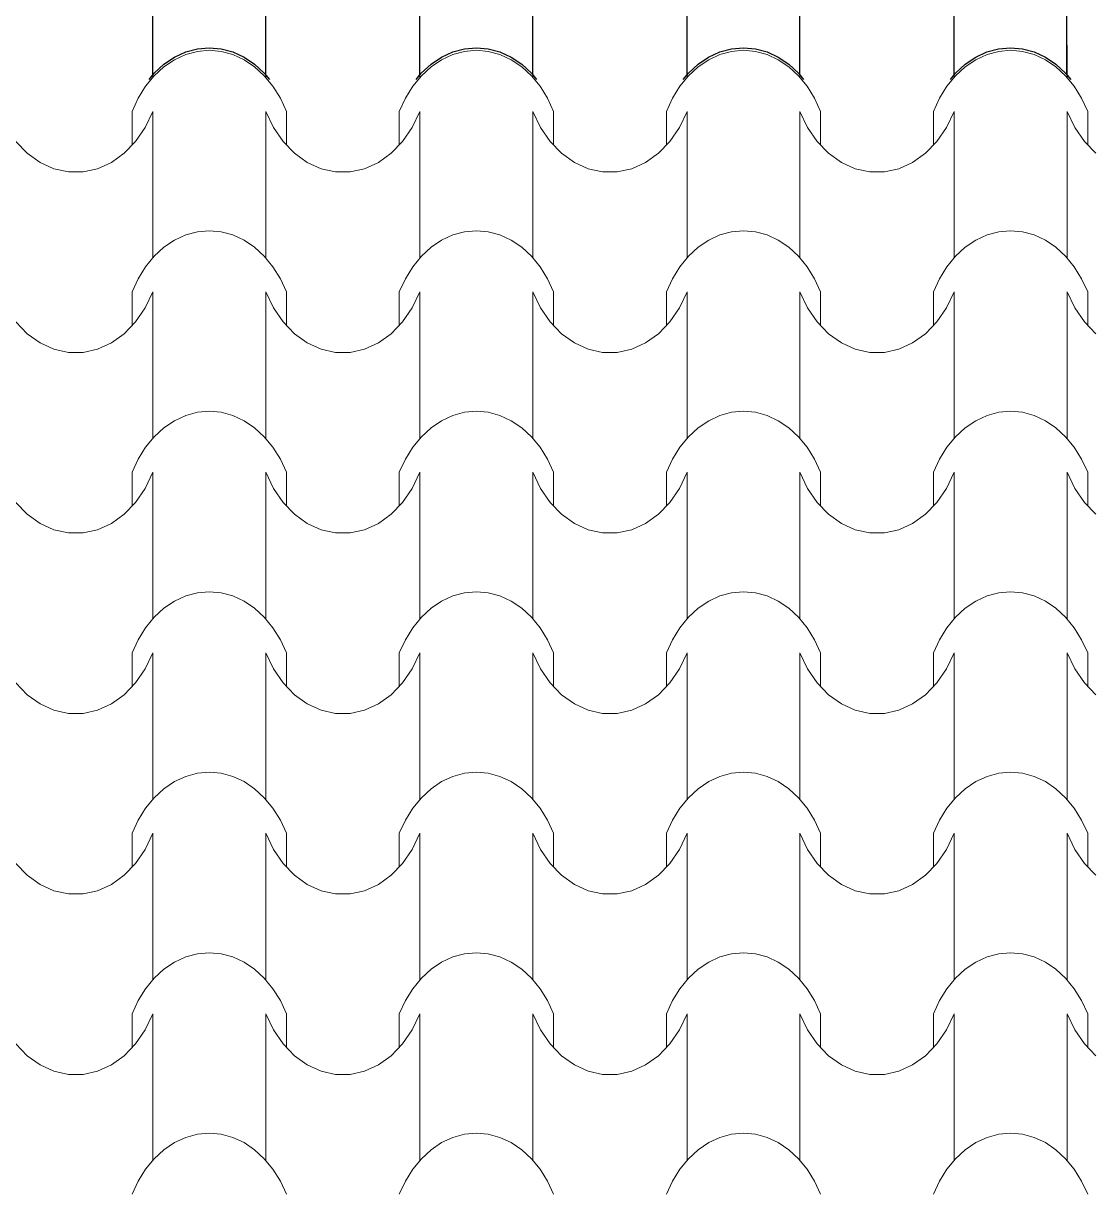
# Model space of a CAD drawing. Header units: millimetres. Extents: x 42452 to 2852333, y -419346 to 834876.
# Drawn here: x 2629564 to 2632267, y 663514 to 666458 of the extents above; entities that cross this region are included whole.
import ezdxf

# ---------------------------------------------------------------- set-up
doc = ezdxf.new("R2010")
doc.units = ezdxf.units.MM
doc.layers.add('M-2 keramitin shtrixi_Ном._пера__21_Pen_No__1', color=7, linetype='Continuous', lineweight=15)
doc.layers.add('memar', color=7, linetype='Continuous', lineweight=25)

# ---------------------------------------------------------------- blocks, each defined once
blk = doc.blocks.new('*X17')
at = {"layer": 'M-2 keramitin shtrixi_Ном._пера__21_Pen_No__1', "color": 7, "linetype": 'Continuous', "lineweight": 15}
for p, q in [((-256447.3, -1353510.1), (-256447.3, -1353428.7)), ((-256161.8, -1353510.1), (-256161.8, -1353428.7)), ((-255771.8, -1353510.1), (-255771.8, -1353428.7)), ((-255486.3, -1353510.1), (-255486.3, -1353428.7)), ((-255096.2, -1353510.1), (-255096.2, -1353428.7)), ((-254810.7, -1353510.1), (-254810.7, -1353428.7)), ((-254420.7, -1353510.1), (-254420.7, -1353428.7)), ((-254135.1, -1353510.1), (-254135.1, -1353428.7)), ((-256419.3, -1353483.6), (-256392.6, -1353465.7)), ((-256392.6, -1353465.7), (-256364.2, -1353452.6)), ((-256364.2, -1353452.6), (-256334.7, -1353444.6)), ((-256334.7, -1353444.6), (-256304.6, -1353441.9)), ((-256304.6, -1353441.9), (-256274.5, -1353444.6)), ((-256274.5, -1353444.6), (-256245, -1353452.6)), ((-256245, -1353452.6), (-256216.6, -1353465.7)), ((-256216.6, -1353465.7), (-256189.9, -1353483.6)), ((-255743.7, -1353483.6), (-255717, -1353465.7)), ((-255717, -1353465.7), (-255688.6, -1353452.6)), ((-255688.6, -1353452.6), (-255659.1, -1353444.6)), ((-255659.1, -1353444.6), (-255629, -1353441.9)), ((-255629, -1353441.9), (-255598.9, -1353444.6)), ((-255598.9, -1353444.6), (-255569.4, -1353452.6)), ((-255569.4, -1353452.6), (-255541, -1353465.7)), ((-255541, -1353465.7), (-255514.3, -1353483.6)), ((-255068.1, -1353483.6), (-255041.4, -1353465.7)), ((-255041.4, -1353465.7), (-255013.1, -1353452.6)), ((-255013.1, -1353452.6), (-254983.6, -1353444.6)), ((-254983.6, -1353444.6), (-254953.5, -1353441.9)), ((-254953.5, -1353441.9), (-254923.4, -1353444.6)), ((-254923.4, -1353444.6), (-254893.8, -1353452.6)), ((-254893.8, -1353452.6), (-254865.5, -1353465.7)), ((-254865.5, -1353465.7), (-254838.8, -1353483.6)), ((-254392.6, -1353483.6), (-254365.9, -1353465.7)), ((-254365.9, -1353465.7), (-254337.5, -1353452.6)), ((-254337.5, -1353452.6), (-254308, -1353444.6)), ((-254308, -1353444.6), (-254277.9, -1353441.9)), ((-254277.9, -1353441.9), (-254247.8, -1353444.6)), ((-254247.8, -1353444.6), (-254218.3, -1353452.6)), ((-254218.3, -1353452.6), (-254189.9, -1353465.7)), ((-254189.9, -1353465.7), (-254163.2, -1353483.6)), ((-256443.7, -1353506.2), (-256419.3, -1353483.6)), ((-256189.9, -1353483.6), (-256165.4, -1353506.2)), ((-255768.2, -1353506.2), (-255743.7, -1353483.6)), ((-255514.3, -1353483.6), (-255489.8, -1353506.2)), ((-255092.6, -1353506.2), (-255068.1, -1353483.6)), ((-254838.8, -1353483.6), (-254814.3, -1353506.2)), ((-254417.1, -1353506.2), (-254392.6, -1353483.6)), ((-254163.2, -1353483.6), (-254138.7, -1353506.2)), ((-256465.6, -1353532.8), (-256443.7, -1353506.2)), ((-256165.4, -1353506.2), (-256143.6, -1353532.8)), ((-255790, -1353532.8), (-255768.2, -1353506.2)), ((-255489.8, -1353506.2), (-255468, -1353532.8)), ((-255114.5, -1353532.8), (-255092.6, -1353506.2)), ((-254814.3, -1353506.2), (-254792.5, -1353532.8)), ((-254438.9, -1353532.8), (-254417.1, -1353506.2)), ((-254138.7, -1353506.2), (-254116.9, -1353532.8)), ((-256484.3, -1353563), (-256465.6, -1353532.8)), ((-256143.6, -1353532.8), (-256124.8, -1353563)), ((-255808.7, -1353563), (-255790, -1353532.8)), ((-255468, -1353532.8), (-255449.3, -1353563)), ((-255133.2, -1353563), (-255114.5, -1353532.8)), ((-254792.5, -1353532.8), (-254773.7, -1353563)), ((-254457.6, -1353563), (-254438.9, -1353532.8)), ((-254116.9, -1353532.8), (-254098.2, -1353563)), ((-256499.6, -1353596.3), (-256484.3, -1353563)), ((-256124.8, -1353563), (-256109.6, -1353596.3)), ((-255824, -1353596.3), (-255808.7, -1353563)), ((-255449.3, -1353563), (-255434, -1353596.3)), ((-255148.5, -1353596.3), (-255133.2, -1353563)), ((-254773.7, -1353563), (-254758.4, -1353596.3)), ((-254472.9, -1353596.3), (-254457.6, -1353563)), ((-254098.2, -1353563), (-254082.9, -1353596.3)), ((-256499.6, -1353681.3), (-256499.6, -1353596.3)), ((-256447.3, -1353596.3), (-256466.7, -1353636.8)), ((-256447.3, -1353781.3), (-256447.3, -1353596.3)), ((-256161.8, -1353781.3), (-256161.8, -1353596.3)), ((-256142.5, -1353636.8), (-256161.8, -1353596.3)), ((-256109.6, -1353681.3), (-256109.6, -1353596.3)), ((-255824, -1353681.3), (-255824, -1353596.3)), ((-255771.8, -1353596.3), (-255791.1, -1353636.8)), ((-255771.8, -1353781.3), (-255771.8, -1353596.3)), ((-255486.3, -1353781.3), (-255486.3, -1353596.3)), ((-255466.9, -1353636.8), (-255486.3, -1353596.3)), ((-255434, -1353681.3), (-255434, -1353596.3)), ((-255148.5, -1353681.3), (-255148.5, -1353596.3)), ((-255096.2, -1353596.3), (-255115.5, -1353636.8)), ((-255096.2, -1353781.3), (-255096.2, -1353596.3)), ((-254810.7, -1353781.3), (-254810.7, -1353596.3)), ((-254791.4, -1353636.8), (-254810.7, -1353596.3)), ((-254758.4, -1353681.3), (-254758.4, -1353596.3)), ((-254472.9, -1353681.3), (-254472.9, -1353596.3)), ((-254420.7, -1353596.3), (-254440, -1353636.8)), ((-254420.7, -1353781.3), (-254420.7, -1353596.3)), ((-254135.1, -1353781.3), (-254135.1, -1353596.3)), ((-254115.8, -1353636.8), (-254135.1, -1353596.3)), ((-254082.9, -1353681.3), (-254082.9, -1353596.3)), ((-256466.7, -1353636.8), (-256491.1, -1353672.5)), ((-256118.1, -1353672.5), (-256142.5, -1353636.8)), ((-255791.1, -1353636.8), (-255815.5, -1353672.5)), ((-255442.5, -1353672.5), (-255466.9, -1353636.8)), ((-255115.5, -1353636.8), (-255140, -1353672.5)), ((-254767, -1353672.5), (-254791.4, -1353636.8)), ((-254440, -1353636.8), (-254464.4, -1353672.5)), ((-254091.4, -1353672.5), (-254115.8, -1353636.8)), ((-256764.8, -1353702.4), (-256793.6, -1353672.5)), ((-256491.1, -1353672.5), (-256519.9, -1353702.4)), ((-256089.3, -1353702.4), (-256118.1, -1353672.5)), ((-255815.5, -1353672.5), (-255844.3, -1353702.4)), ((-255413.7, -1353702.4), (-255442.5, -1353672.5)), ((-255140, -1353672.5), (-255168.8, -1353702.4)), ((-254738.2, -1353702.4), (-254767, -1353672.5)), ((-254464.4, -1353672.5), (-254493.2, -1353702.4)), ((-254062.6, -1353702.4), (-254091.4, -1353672.5)), ((-256732.5, -1353725.6), (-256764.8, -1353702.4)), ((-256519.9, -1353702.4), (-256552.2, -1353725.6)), ((-256056.9, -1353725.6), (-256089.3, -1353702.4)), ((-255844.3, -1353702.4), (-255876.7, -1353725.6)), ((-255381.3, -1353725.6), (-255413.7, -1353702.4)), ((-255168.8, -1353702.4), (-255201.1, -1353725.6)), ((-254705.8, -1353725.6), (-254738.2, -1353702.4)), ((-254493.2, -1353702.4), (-254525.6, -1353725.6)), ((-256697.5, -1353741.5), (-256732.5, -1353725.6)), ((-256552.2, -1353725.6), (-256587.2, -1353741.5)), ((-256021.9, -1353741.5), (-256056.9, -1353725.6)), ((-255876.7, -1353725.6), (-255911.7, -1353741.5)), ((-255346.4, -1353741.5), (-255381.3, -1353725.6)), ((-255201.1, -1353725.6), (-255236.1, -1353741.5)), ((-254670.8, -1353741.5), (-254705.8, -1353725.6)), ((-254525.6, -1353725.6), (-254560.5, -1353741.5)), ((-256660.9, -1353749.6), (-256697.5, -1353741.5)), ((-256642.4, -1353749.6), (-256660.9, -1353749.6)), ((-256623.8, -1353749.6), (-256642.4, -1353749.6)), ((-256587.2, -1353741.5), (-256623.8, -1353749.6)), ((-255985.4, -1353749.6), (-256021.9, -1353741.5)), ((-255966.8, -1353749.6), (-255985.4, -1353749.6)), ((-255948.2, -1353749.6), (-255966.8, -1353749.6)), ((-255911.7, -1353741.5), (-255948.2, -1353749.6)), ((-255309.8, -1353749.6), (-255346.4, -1353741.5)), ((-255291.2, -1353749.6), (-255309.8, -1353749.6)), ((-255272.7, -1353749.6), (-255291.2, -1353749.6)), ((-255236.1, -1353741.5), (-255272.7, -1353749.6)), ((-254634.2, -1353749.6), (-254670.8, -1353741.5)), ((-254615.7, -1353749.6), (-254634.2, -1353749.6)), ((-254597.1, -1353749.6), (-254615.7, -1353749.6)), ((-254560.5, -1353741.5), (-254597.1, -1353749.6)), ((-256447.3, -1353966.4), (-256447.3, -1353781.3)), ((-256161.8, -1353966.4), (-256161.8, -1353781.3)), ((-255771.8, -1353966.4), (-255771.8, -1353781.3)), ((-255486.3, -1353966.4), (-255486.3, -1353781.3)), ((-255096.2, -1353966.4), (-255096.2, -1353781.3)), ((-254810.7, -1353966.4), (-254810.7, -1353781.3)), ((-254420.7, -1353966.4), (-254420.7, -1353781.3)), ((-254135.1, -1353966.4), (-254135.1, -1353781.3)), ((-256392.6, -1353922), (-256364.2, -1353908.9)), ((-256364.2, -1353908.9), (-256334.7, -1353901)), ((-256334.7, -1353901), (-256304.6, -1353898.3)), ((-256304.6, -1353898.3), (-256274.5, -1353901)), ((-256274.5, -1353901), (-256245, -1353908.9)), ((-256245, -1353908.9), (-256216.6, -1353922)), ((-255717, -1353922), (-255688.6, -1353908.9)), ((-255688.6, -1353908.9), (-255659.1, -1353901)), ((-255659.1, -1353901), (-255629, -1353898.3)), ((-255629, -1353898.3), (-255598.9, -1353901)), ((-255598.9, -1353901), (-255569.4, -1353908.9)), ((-255569.4, -1353908.9), (-255541, -1353922)), ((-255041.4, -1353922), (-255013.1, -1353908.9)), ((-255013.1, -1353908.9), (-254983.6, -1353901)), ((-254983.6, -1353901), (-254953.5, -1353898.3)), ((-254953.5, -1353898.3), (-254923.4, -1353901)), ((-254923.4, -1353901), (-254893.8, -1353908.9)), ((-254893.8, -1353908.9), (-254865.5, -1353922)), ((-254365.9, -1353922), (-254337.5, -1353908.9)), ((-254337.5, -1353908.9), (-254308, -1353901)), ((-254308, -1353901), (-254277.9, -1353898.3)), ((-254277.9, -1353898.3), (-254247.8, -1353901)), ((-254247.8, -1353901), (-254218.3, -1353908.9)), ((-254218.3, -1353908.9), (-254189.9, -1353922)), ((-256419.3, -1353940), (-256392.6, -1353922)), ((-256216.6, -1353922), (-256189.9, -1353940)), ((-255743.7, -1353940), (-255717, -1353922)), ((-255541, -1353922), (-255514.3, -1353940)), ((-255068.1, -1353940), (-255041.4, -1353922)), ((-254865.5, -1353922), (-254838.8, -1353940)), ((-254392.6, -1353940), (-254365.9, -1353922)), ((-254189.9, -1353922), (-254163.2, -1353940)), ((-256465.6, -1353989.1), (-256443.7, -1353962.5)), ((-256443.7, -1353962.5), (-256419.3, -1353940)), ((-256189.9, -1353940), (-256165.4, -1353962.5)), ((-256165.4, -1353962.5), (-256143.6, -1353989.1)), ((-255790, -1353989.1), (-255768.2, -1353962.5)), ((-255768.2, -1353962.5), (-255743.7, -1353940)), ((-255514.3, -1353940), (-255489.8, -1353962.5)), ((-255489.8, -1353962.5), (-255468, -1353989.1)), ((-255114.5, -1353989.1), (-255092.6, -1353962.5)), ((-255092.6, -1353962.5), (-255068.1, -1353940)), ((-254838.8, -1353940), (-254814.3, -1353962.5)), ((-254814.3, -1353962.5), (-254792.5, -1353989.1)), ((-254438.9, -1353989.1), (-254417.1, -1353962.5)), ((-254417.1, -1353962.5), (-254392.6, -1353940)), ((-254163.2, -1353940), (-254138.7, -1353962.5)), ((-254138.7, -1353962.5), (-254116.9, -1353989.1)), ((-256484.3, -1354019.4), (-256465.6, -1353989.1)), ((-256143.6, -1353989.1), (-256124.8, -1354019.4)), ((-255808.7, -1354019.4), (-255790, -1353989.1)), ((-255468, -1353989.1), (-255449.3, -1354019.4)), ((-255133.2, -1354019.4), (-255114.5, -1353989.1)), ((-254792.5, -1353989.1), (-254773.7, -1354019.4)), ((-254457.6, -1354019.4), (-254438.9, -1353989.1)), ((-254116.9, -1353989.1), (-254098.2, -1354019.4)), ((-256499.6, -1354052.6), (-256484.3, -1354019.4)), ((-256124.8, -1354019.4), (-256109.6, -1354052.6)), ((-255824, -1354052.6), (-255808.7, -1354019.4)), ((-255449.3, -1354019.4), (-255434, -1354052.6)), ((-255148.5, -1354052.6), (-255133.2, -1354019.4)), ((-254773.7, -1354019.4), (-254758.4, -1354052.6)), ((-254472.9, -1354052.6), (-254457.6, -1354019.4)), ((-254098.2, -1354019.4), (-254082.9, -1354052.6)), ((-256499.6, -1354137.7), (-256499.6, -1354052.6)), ((-256447.3, -1354052.6), (-256466.7, -1354093.1)), ((-256447.3, -1354237.7), (-256447.3, -1354052.6)), ((-256161.8, -1354237.7), (-256161.8, -1354052.6)), ((-256142.5, -1354093.1), (-256161.8, -1354052.6)), ((-256109.6, -1354137.7), (-256109.6, -1354052.6)), ((-255824, -1354137.7), (-255824, -1354052.6)), ((-255771.8, -1354052.6), (-255791.1, -1354093.1)), ((-255771.8, -1354237.7), (-255771.8, -1354052.6)), ((-255486.3, -1354237.7), (-255486.3, -1354052.6)), ((-255466.9, -1354093.1), (-255486.3, -1354052.6)), ((-255434, -1354137.7), (-255434, -1354052.6)), ((-255148.5, -1354137.7), (-255148.5, -1354052.6)), ((-255096.2, -1354052.6), (-255115.5, -1354093.1)), ((-255096.2, -1354237.7), (-255096.2, -1354052.6)), ((-254810.7, -1354237.7), (-254810.7, -1354052.6)), ((-254791.4, -1354093.1), (-254810.7, -1354052.6)), ((-254758.4, -1354137.7), (-254758.4, -1354052.6)), ((-254472.9, -1354137.7), (-254472.9, -1354052.6)), ((-254420.7, -1354052.6), (-254440, -1354093.1)), ((-254420.7, -1354237.7), (-254420.7, -1354052.6)), ((-254135.1, -1354237.7), (-254135.1, -1354052.6)), ((-254115.8, -1354093.1), (-254135.1, -1354052.6)), ((-254082.9, -1354137.7), (-254082.9, -1354052.6)), ((-256466.7, -1354093.1), (-256491.1, -1354128.8)), ((-256118.1, -1354128.8), (-256142.5, -1354093.1)), ((-255791.1, -1354093.1), (-255815.5, -1354128.8)), ((-255442.5, -1354128.8), (-255466.9, -1354093.1)), ((-255115.5, -1354093.1), (-255140, -1354128.8)), ((-254767, -1354128.8), (-254791.4, -1354093.1)), ((-254440, -1354093.1), (-254464.4, -1354128.8)), ((-254091.4, -1354128.8), (-254115.8, -1354093.1)), ((-256764.8, -1354158.8), (-256793.6, -1354128.8)), ((-256491.1, -1354128.8), (-256519.9, -1354158.8)), ((-256089.3, -1354158.8), (-256118.1, -1354128.8)), ((-255815.5, -1354128.8), (-255844.3, -1354158.8)), ((-255413.7, -1354158.8), (-255442.5, -1354128.8)), ((-255140, -1354128.8), (-255168.8, -1354158.8)), ((-254738.2, -1354158.8), (-254767, -1354128.8)), ((-254464.4, -1354128.8), (-254493.2, -1354158.8)), ((-254062.6, -1354158.8), (-254091.4, -1354128.8)), ((-256732.5, -1354182), (-256764.8, -1354158.8)), ((-256519.9, -1354158.8), (-256552.2, -1354182)), ((-256056.9, -1354182), (-256089.3, -1354158.8)), ((-255844.3, -1354158.8), (-255876.7, -1354182)), ((-255381.3, -1354182), (-255413.7, -1354158.8)), ((-255168.8, -1354158.8), (-255201.1, -1354182)), ((-254705.8, -1354182), (-254738.2, -1354158.8)), ((-254493.2, -1354158.8), (-254525.6, -1354182)), ((-256697.5, -1354197.9), (-256732.5, -1354182)), ((-256660.9, -1354205.9), (-256697.5, -1354197.9)), ((-256587.2, -1354197.9), (-256623.8, -1354205.9)), ((-256552.2, -1354182), (-256587.2, -1354197.9)), ((-256021.9, -1354197.9), (-256056.9, -1354182)), ((-255985.4, -1354205.9), (-256021.9, -1354197.9)), ((-255911.7, -1354197.9), (-255948.2, -1354205.9)), ((-255876.7, -1354182), (-255911.7, -1354197.9)), ((-255346.4, -1354197.9), (-255381.3, -1354182)), ((-255309.8, -1354205.9), (-255346.4, -1354197.9)), ((-255236.1, -1354197.9), (-255272.7, -1354205.9)), ((-255201.1, -1354182), (-255236.1, -1354197.9)), ((-254670.8, -1354197.9), (-254705.8, -1354182)), ((-254634.2, -1354205.9), (-254670.8, -1354197.9)), ((-254560.5, -1354197.9), (-254597.1, -1354205.9)), ((-254525.6, -1354182), (-254560.5, -1354197.9)), ((-256642.4, -1354205.9), (-256660.9, -1354205.9)), ((-256623.8, -1354205.9), (-256642.4, -1354205.9)), ((-255966.8, -1354205.9), (-255985.4, -1354205.9)), ((-255948.2, -1354205.9), (-255966.8, -1354205.9)), ((-255291.2, -1354205.9), (-255309.8, -1354205.9)), ((-255272.7, -1354205.9), (-255291.2, -1354205.9)), ((-254615.7, -1354205.9), (-254634.2, -1354205.9)), ((-254597.1, -1354205.9), (-254615.7, -1354205.9)), ((-256447.3, -1354422.8), (-256447.3, -1354237.7)), ((-256161.8, -1354422.8), (-256161.8, -1354237.7)), ((-255771.8, -1354422.8), (-255771.8, -1354237.7)), ((-255486.3, -1354422.8), (-255486.3, -1354237.7)), ((-255096.2, -1354422.8), (-255096.2, -1354237.7)), ((-254810.7, -1354422.8), (-254810.7, -1354237.7)), ((-254420.7, -1354422.8), (-254420.7, -1354237.7)), ((-254135.1, -1354422.8), (-254135.1, -1354237.7)), ((-256419.3, -1354396.3), (-256392.6, -1354378.4)), ((-256392.6, -1354378.4), (-256364.2, -1354365.3)), ((-256364.2, -1354365.3), (-256334.7, -1354357.3)), ((-256334.7, -1354357.3), (-256304.6, -1354354.6)), ((-256304.6, -1354354.6), (-256274.5, -1354357.3)), ((-256274.5, -1354357.3), (-256245, -1354365.3)), ((-256245, -1354365.3), (-256216.6, -1354378.4)), ((-256216.6, -1354378.4), (-256189.9, -1354396.3)), ((-255743.7, -1354396.3), (-255717, -1354378.4)), ((-255717, -1354378.4), (-255688.6, -1354365.3)), ((-255688.6, -1354365.3), (-255659.1, -1354357.3)), ((-255659.1, -1354357.3), (-255629, -1354354.6)), ((-255629, -1354354.6), (-255598.9, -1354357.3)), ((-255598.9, -1354357.3), (-255569.4, -1354365.3)), ((-255569.4, -1354365.3), (-255541, -1354378.4)), ((-255541, -1354378.4), (-255514.3, -1354396.3)), ((-255068.1, -1354396.3), (-255041.4, -1354378.4)), ((-255041.4, -1354378.4), (-255013.1, -1354365.3)), ((-255013.1, -1354365.3), (-254983.6, -1354357.3)), ((-254983.6, -1354357.3), (-254953.5, -1354354.6)), ((-254953.5, -1354354.6), (-254923.4, -1354357.3)), ((-254923.4, -1354357.3), (-254893.8, -1354365.3)), ((-254893.8, -1354365.3), (-254865.5, -1354378.4)), ((-254865.5, -1354378.4), (-254838.8, -1354396.3)), ((-254392.6, -1354396.3), (-254365.9, -1354378.4)), ((-254365.9, -1354378.4), (-254337.5, -1354365.3)), ((-254337.5, -1354365.3), (-254308, -1354357.3)), ((-254308, -1354357.3), (-254277.9, -1354354.6)), ((-254277.9, -1354354.6), (-254247.8, -1354357.3)), ((-254247.8, -1354357.3), (-254218.3, -1354365.3)), ((-254218.3, -1354365.3), (-254189.9, -1354378.4)), ((-254189.9, -1354378.4), (-254163.2, -1354396.3)), ((-256443.7, -1354418.9), (-256419.3, -1354396.3)), ((-256189.9, -1354396.3), (-256165.4, -1354418.9)), ((-255768.2, -1354418.9), (-255743.7, -1354396.3)), ((-255514.3, -1354396.3), (-255489.8, -1354418.9)), ((-255092.6, -1354418.9), (-255068.1, -1354396.3)), ((-254838.8, -1354396.3), (-254814.3, -1354418.9)), ((-254417.1, -1354418.9), (-254392.6, -1354396.3)), ((-254163.2, -1354396.3), (-254138.7, -1354418.9)), ((-256465.6, -1354445.5), (-256443.7, -1354418.9)), ((-256165.4, -1354418.9), (-256143.6, -1354445.5)), ((-255790, -1354445.5), (-255768.2, -1354418.9)), ((-255489.8, -1354418.9), (-255468, -1354445.5)), ((-255114.5, -1354445.5), (-255092.6, -1354418.9)), ((-254814.3, -1354418.9), (-254792.5, -1354445.5)), ((-254438.9, -1354445.5), (-254417.1, -1354418.9)), ((-254138.7, -1354418.9), (-254116.9, -1354445.5)), ((-256484.3, -1354475.7), (-256465.6, -1354445.5)), ((-256143.6, -1354445.5), (-256124.8, -1354475.7)), ((-255808.7, -1354475.7), (-255790, -1354445.5)), ((-255468, -1354445.5), (-255449.3, -1354475.7)), ((-255133.2, -1354475.7), (-255114.5, -1354445.5)), ((-254792.5, -1354445.5), (-254773.7, -1354475.7)), ((-254457.6, -1354475.7), (-254438.9, -1354445.5)), ((-254116.9, -1354445.5), (-254098.2, -1354475.7)), ((-256499.6, -1354509), (-256484.3, -1354475.7)), ((-256124.8, -1354475.7), (-256109.6, -1354509)), ((-255824, -1354509), (-255808.7, -1354475.7)), ((-255449.3, -1354475.7), (-255434, -1354509)), ((-255148.5, -1354509), (-255133.2, -1354475.7)), ((-254773.7, -1354475.7), (-254758.4, -1354509)), ((-254472.9, -1354509), (-254457.6, -1354475.7)), ((-254098.2, -1354475.7), (-254082.9, -1354509)), ((-256499.6, -1354594), (-256499.6, -1354509)), ((-256447.3, -1354509), (-256466.7, -1354549.5)), ((-256447.3, -1354694), (-256447.3, -1354509)), ((-256161.8, -1354694), (-256161.8, -1354509)), ((-256142.5, -1354549.5), (-256161.8, -1354509)), ((-256109.6, -1354594), (-256109.6, -1354509)), ((-255824, -1354594), (-255824, -1354509)), ((-255771.8, -1354509), (-255791.1, -1354549.5)), ((-255771.8, -1354694), (-255771.8, -1354509)), ((-255486.3, -1354694), (-255486.3, -1354509)), ((-255466.9, -1354549.5), (-255486.3, -1354509)), ((-255434, -1354594), (-255434, -1354509)), ((-255148.5, -1354594), (-255148.5, -1354509)), ((-255096.2, -1354509), (-255115.5, -1354549.5)), ((-255096.2, -1354694), (-255096.2, -1354509)), ((-254810.7, -1354694), (-254810.7, -1354509)), ((-254791.4, -1354549.5), (-254810.7, -1354509)), ((-254758.4, -1354594), (-254758.4, -1354509)), ((-254472.9, -1354594), (-254472.9, -1354509)), ((-254420.7, -1354509), (-254440, -1354549.5)), ((-254420.7, -1354694), (-254420.7, -1354509)), ((-254135.1, -1354694), (-254135.1, -1354509)), ((-254115.8, -1354549.5), (-254135.1, -1354509)), ((-254082.9, -1354594), (-254082.9, -1354509)), ((-256466.7, -1354549.5), (-256491.1, -1354585.2)), ((-256118.1, -1354585.2), (-256142.5, -1354549.5)), ((-255791.1, -1354549.5), (-255815.5, -1354585.2)), ((-255442.5, -1354585.2), (-255466.9, -1354549.5)), ((-255115.5, -1354549.5), (-255140, -1354585.2)), ((-254767, -1354585.2), (-254791.4, -1354549.5)), ((-254440, -1354549.5), (-254464.4, -1354585.2)), ((-254091.4, -1354585.2), (-254115.8, -1354549.5)), ((-256764.8, -1354615.1), (-256793.6, -1354585.2)), ((-256491.1, -1354585.2), (-256519.9, -1354615.1)), ((-256089.3, -1354615.1), (-256118.1, -1354585.2)), ((-255815.5, -1354585.2), (-255844.3, -1354615.1)), ((-255413.7, -1354615.1), (-255442.5, -1354585.2)), ((-255140, -1354585.2), (-255168.8, -1354615.1)), ((-254738.2, -1354615.1), (-254767, -1354585.2)), ((-254464.4, -1354585.2), (-254493.2, -1354615.1)), ((-254062.6, -1354615.1), (-254091.4, -1354585.2)), ((-256732.5, -1354638.3), (-256764.8, -1354615.1)), ((-256519.9, -1354615.1), (-256552.2, -1354638.3)), ((-256056.9, -1354638.3), (-256089.3, -1354615.1)), ((-255844.3, -1354615.1), (-255876.7, -1354638.3)), ((-255381.3, -1354638.3), (-255413.7, -1354615.1)), ((-255168.8, -1354615.1), (-255201.1, -1354638.3)), ((-254705.8, -1354638.3), (-254738.2, -1354615.1)), ((-254493.2, -1354615.1), (-254525.6, -1354638.3)), ((-256697.5, -1354654.2), (-256732.5, -1354638.3)), ((-256552.2, -1354638.3), (-256587.2, -1354654.2)), ((-256021.9, -1354654.2), (-256056.9, -1354638.3)), ((-255876.7, -1354638.3), (-255911.7, -1354654.2)), ((-255346.4, -1354654.2), (-255381.3, -1354638.3)), ((-255201.1, -1354638.3), (-255236.1, -1354654.2)), ((-254670.8, -1354654.2), (-254705.8, -1354638.3)), ((-254525.6, -1354638.3), (-254560.5, -1354654.2)), ((-256660.9, -1354662.3), (-256697.5, -1354654.2)), ((-256642.4, -1354662.3), (-256660.9, -1354662.3)), ((-256623.8, -1354662.3), (-256642.4, -1354662.3)), ((-256587.2, -1354654.2), (-256623.8, -1354662.3)), ((-255985.4, -1354662.3), (-256021.9, -1354654.2)), ((-255966.8, -1354662.3), (-255985.4, -1354662.3)), ((-255948.2, -1354662.3), (-255966.8, -1354662.3)), ((-255911.7, -1354654.2), (-255948.2, -1354662.3)), ((-255309.8, -1354662.3), (-255346.4, -1354654.2)), ((-255291.2, -1354662.3), (-255309.8, -1354662.3)), ((-255272.7, -1354662.3), (-255291.2, -1354662.3)), ((-255236.1, -1354654.2), (-255272.7, -1354662.3)), ((-254634.2, -1354662.3), (-254670.8, -1354654.2)), ((-254615.7, -1354662.3), (-254634.2, -1354662.3)), ((-254597.1, -1354662.3), (-254615.7, -1354662.3)), ((-254560.5, -1354654.2), (-254597.1, -1354662.3)), ((-256447.3, -1354879.1), (-256447.3, -1354694)), ((-256161.8, -1354879.1), (-256161.8, -1354694)), ((-255771.8, -1354879.1), (-255771.8, -1354694)), ((-255486.3, -1354879.1), (-255486.3, -1354694)), ((-255096.2, -1354879.1), (-255096.2, -1354694)), ((-254810.7, -1354879.1), (-254810.7, -1354694)), ((-254420.7, -1354879.1), (-254420.7, -1354694)), ((-254135.1, -1354879.1), (-254135.1, -1354694)), ((-256392.6, -1354834.7), (-256364.2, -1354821.6)), ((-256364.2, -1354821.6), (-256334.7, -1354813.7)), ((-256334.7, -1354813.7), (-256304.6, -1354811)), ((-256304.6, -1354811), (-256274.5, -1354813.7)), ((-256274.5, -1354813.7), (-256245, -1354821.6)), ((-256245, -1354821.6), (-256216.6, -1354834.7)), ((-255717, -1354834.7), (-255688.6, -1354821.6)), ((-255688.6, -1354821.6), (-255659.1, -1354813.7)), ((-255659.1, -1354813.7), (-255629, -1354811)), ((-255629, -1354811), (-255598.9, -1354813.7)), ((-255598.9, -1354813.7), (-255569.4, -1354821.6)), ((-255569.4, -1354821.6), (-255541, -1354834.7)), ((-255041.4, -1354834.7), (-255013.1, -1354821.6)), ((-255013.1, -1354821.6), (-254983.6, -1354813.7)), ((-254983.6, -1354813.7), (-254953.5, -1354811)), ((-254953.5, -1354811), (-254923.4, -1354813.7)), ((-254923.4, -1354813.7), (-254893.8, -1354821.6)), ((-254893.8, -1354821.6), (-254865.5, -1354834.7)), ((-254365.9, -1354834.7), (-254337.5, -1354821.6)), ((-254337.5, -1354821.6), (-254308, -1354813.7)), ((-254308, -1354813.7), (-254277.9, -1354811)), ((-254277.9, -1354811), (-254247.8, -1354813.7)), ((-254247.8, -1354813.7), (-254218.3, -1354821.6)), ((-254218.3, -1354821.6), (-254189.9, -1354834.7)), ((-256419.3, -1354852.7), (-256392.6, -1354834.7)), ((-256216.6, -1354834.7), (-256189.9, -1354852.7)), ((-255743.7, -1354852.7), (-255717, -1354834.7)), ((-255541, -1354834.7), (-255514.3, -1354852.7)), ((-255068.1, -1354852.7), (-255041.4, -1354834.7)), ((-254865.5, -1354834.7), (-254838.8, -1354852.7)), ((-254392.6, -1354852.7), (-254365.9, -1354834.7)), ((-254189.9, -1354834.7), (-254163.2, -1354852.7)), ((-256465.6, -1354901.8), (-256443.7, -1354875.2)), ((-256443.7, -1354875.2), (-256419.3, -1354852.7)), ((-256189.9, -1354852.7), (-256165.4, -1354875.2)), ((-256165.4, -1354875.2), (-256143.6, -1354901.8)), ((-255790, -1354901.8), (-255768.2, -1354875.2)), ((-255768.2, -1354875.2), (-255743.7, -1354852.7)), ((-255514.3, -1354852.7), (-255489.8, -1354875.2)), ((-255489.8, -1354875.2), (-255468, -1354901.8)), ((-255114.5, -1354901.8), (-255092.6, -1354875.2)), ((-255092.6, -1354875.2), (-255068.1, -1354852.7)), ((-254838.8, -1354852.7), (-254814.3, -1354875.2)), ((-254814.3, -1354875.2), (-254792.5, -1354901.8)), ((-254438.9, -1354901.8), (-254417.1, -1354875.2)), ((-254417.1, -1354875.2), (-254392.6, -1354852.7)), ((-254163.2, -1354852.7), (-254138.7, -1354875.2)), ((-254138.7, -1354875.2), (-254116.9, -1354901.8)), ((-256484.3, -1354932.1), (-256465.6, -1354901.8)), ((-256143.6, -1354901.8), (-256124.8, -1354932.1)), ((-255808.7, -1354932.1), (-255790, -1354901.8)), ((-255468, -1354901.8), (-255449.3, -1354932.1)), ((-255133.2, -1354932.1), (-255114.5, -1354901.8)), ((-254792.5, -1354901.8), (-254773.7, -1354932.1)), ((-254457.6, -1354932.1), (-254438.9, -1354901.8)), ((-254116.9, -1354901.8), (-254098.2, -1354932.1)), ((-256499.6, -1354965.3), (-256484.3, -1354932.1)), ((-256124.8, -1354932.1), (-256109.6, -1354965.3)), ((-255824, -1354965.3), (-255808.7, -1354932.1)), ((-255449.3, -1354932.1), (-255434, -1354965.3)), ((-255148.5, -1354965.3), (-255133.2, -1354932.1)), ((-254773.7, -1354932.1), (-254758.4, -1354965.3)), ((-254472.9, -1354965.3), (-254457.6, -1354932.1)), ((-254098.2, -1354932.1), (-254082.9, -1354965.3)), ((-256499.6, -1355050.4), (-256499.6, -1354965.3)), ((-256447.3, -1354965.3), (-256466.7, -1355005.8)), ((-256447.3, -1355150.4), (-256447.3, -1354965.3)), ((-256161.8, -1355150.4), (-256161.8, -1354965.3)), ((-256142.5, -1355005.8), (-256161.8, -1354965.3)), ((-256109.6, -1355050.4), (-256109.6, -1354965.3)), ((-255824, -1355050.4), (-255824, -1354965.3)), ((-255771.8, -1354965.3), (-255791.1, -1355005.8)), ((-255771.8, -1355150.4), (-255771.8, -1354965.3)), ((-255486.3, -1355150.4), (-255486.3, -1354965.3)), ((-255466.9, -1355005.8), (-255486.3, -1354965.3)), ((-255434, -1355050.4), (-255434, -1354965.3)), ((-255148.5, -1355050.4), (-255148.5, -1354965.3)), ((-255096.2, -1354965.3), (-255115.5, -1355005.8)), ((-255096.2, -1355150.4), (-255096.2, -1354965.3)), ((-254810.7, -1355150.4), (-254810.7, -1354965.3)), ((-254791.4, -1355005.8), (-254810.7, -1354965.3)), ((-254758.4, -1355050.4), (-254758.4, -1354965.3)), ((-254472.9, -1355050.4), (-254472.9, -1354965.3)), ((-254420.7, -1354965.3), (-254440, -1355005.8)), ((-254420.7, -1355150.4), (-254420.7, -1354965.3)), ((-254135.1, -1355150.4), (-254135.1, -1354965.3)), ((-254115.8, -1355005.8), (-254135.1, -1354965.3)), ((-254082.9, -1355050.4), (-254082.9, -1354965.3)), ((-256466.7, -1355005.8), (-256491.1, -1355041.5)), ((-256118.1, -1355041.5), (-256142.5, -1355005.8)), ((-255791.1, -1355005.8), (-255815.5, -1355041.5)), ((-255442.5, -1355041.5), (-255466.9, -1355005.8)), ((-255115.5, -1355005.8), (-255140, -1355041.5)), ((-254767, -1355041.5), (-254791.4, -1355005.8)), ((-254440, -1355005.8), (-254464.4, -1355041.5)), ((-254091.4, -1355041.5), (-254115.8, -1355005.8)), ((-256764.8, -1355071.5), (-256793.6, -1355041.5)), ((-256491.1, -1355041.5), (-256519.9, -1355071.5)), ((-256089.3, -1355071.5), (-256118.1, -1355041.5)), ((-255815.5, -1355041.5), (-255844.3, -1355071.5)), ((-255413.7, -1355071.5), (-255442.5, -1355041.5)), ((-255140, -1355041.5), (-255168.8, -1355071.5)), ((-254738.2, -1355071.5), (-254767, -1355041.5)), ((-254464.4, -1355041.5), (-254493.2, -1355071.5)), ((-254062.6, -1355071.5), (-254091.4, -1355041.5)), ((-256732.5, -1355094.7), (-256764.8, -1355071.5)), ((-256519.9, -1355071.5), (-256552.2, -1355094.7)), ((-256056.9, -1355094.7), (-256089.3, -1355071.5)), ((-255844.3, -1355071.5), (-255876.7, -1355094.7)), ((-255381.3, -1355094.7), (-255413.7, -1355071.5)), ((-255168.8, -1355071.5), (-255201.1, -1355094.7)), ((-254705.8, -1355094.7), (-254738.2, -1355071.5)), ((-254493.2, -1355071.5), (-254525.6, -1355094.7)), ((-256697.5, -1355110.6), (-256732.5, -1355094.7)), ((-256660.9, -1355118.6), (-256697.5, -1355110.6)), ((-256587.2, -1355110.6), (-256623.8, -1355118.6)), ((-256552.2, -1355094.7), (-256587.2, -1355110.6)), ((-256021.9, -1355110.6), (-256056.9, -1355094.7)), ((-255985.4, -1355118.6), (-256021.9, -1355110.6)), ((-255911.7, -1355110.6), (-255948.2, -1355118.6)), ((-255876.7, -1355094.7), (-255911.7, -1355110.6)), ((-255346.4, -1355110.6), (-255381.3, -1355094.7)), ((-255309.8, -1355118.6), (-255346.4, -1355110.6)), ((-255236.1, -1355110.6), (-255272.7, -1355118.6)), ((-255201.1, -1355094.7), (-255236.1, -1355110.6)), ((-254670.8, -1355110.6), (-254705.8, -1355094.7)), ((-254634.2, -1355118.6), (-254670.8, -1355110.6)), ((-254560.5, -1355110.6), (-254597.1, -1355118.6)), ((-254525.6, -1355094.7), (-254560.5, -1355110.6)), ((-256642.4, -1355118.6), (-256660.9, -1355118.6)), ((-256623.8, -1355118.6), (-256642.4, -1355118.6)), ((-255966.8, -1355118.6), (-255985.4, -1355118.6)), ((-255948.2, -1355118.6), (-255966.8, -1355118.6)), ((-255291.2, -1355118.6), (-255309.8, -1355118.6)), ((-255272.7, -1355118.6), (-255291.2, -1355118.6)), ((-254615.7, -1355118.6), (-254634.2, -1355118.6)), ((-254597.1, -1355118.6), (-254615.7, -1355118.6)), ((-256447.3, -1355335.5), (-256447.3, -1355150.4)), ((-256161.8, -1355335.5), (-256161.8, -1355150.4)), ((-255771.8, -1355335.5), (-255771.8, -1355150.4)), ((-255486.3, -1355335.5), (-255486.3, -1355150.4)), ((-255096.2, -1355335.5), (-255096.2, -1355150.4)), ((-254810.7, -1355335.5), (-254810.7, -1355150.4)), ((-254420.7, -1355335.5), (-254420.7, -1355150.4)), ((-254135.1, -1355335.5), (-254135.1, -1355150.4)), ((-256419.3, -1355309), (-256392.6, -1355291.1)), ((-256392.6, -1355291.1), (-256364.2, -1355278)), ((-256364.2, -1355278), (-256334.7, -1355270)), ((-256334.7, -1355270), (-256304.6, -1355267.3)), ((-256304.6, -1355267.3), (-256274.5, -1355270)), ((-256274.5, -1355270), (-256245, -1355278)), ((-256245, -1355278), (-256216.6, -1355291.1)), ((-256216.6, -1355291.1), (-256189.9, -1355309)), ((-255743.7, -1355309), (-255717, -1355291.1)), ((-255717, -1355291.1), (-255688.6, -1355278)), ((-255688.6, -1355278), (-255659.1, -1355270)), ((-255659.1, -1355270), (-255629, -1355267.3)), ((-255629, -1355267.3), (-255598.9, -1355270)), ((-255598.9, -1355270), (-255569.4, -1355278)), ((-255569.4, -1355278), (-255541, -1355291.1)), ((-255541, -1355291.1), (-255514.3, -1355309)), ((-255068.1, -1355309), (-255041.4, -1355291.1)), ((-255041.4, -1355291.1), (-255013.1, -1355278)), ((-255013.1, -1355278), (-254983.6, -1355270)), ((-254983.6, -1355270), (-254953.5, -1355267.3)), ((-254953.5, -1355267.3), (-254923.4, -1355270)), ((-254923.4, -1355270), (-254893.8, -1355278)), ((-254893.8, -1355278), (-254865.5, -1355291.1)), ((-254865.5, -1355291.1), (-254838.8, -1355309)), ((-254392.6, -1355309), (-254365.9, -1355291.1)), ((-254365.9, -1355291.1), (-254337.5, -1355278)), ((-254337.5, -1355278), (-254308, -1355270)), ((-254308, -1355270), (-254277.9, -1355267.3)), ((-254277.9, -1355267.3), (-254247.8, -1355270)), ((-254247.8, -1355270), (-254218.3, -1355278)), ((-254218.3, -1355278), (-254189.9, -1355291.1)), ((-254189.9, -1355291.1), (-254163.2, -1355309)), ((-256443.7, -1355331.6), (-256419.3, -1355309)), ((-256189.9, -1355309), (-256165.4, -1355331.6)), ((-255768.2, -1355331.6), (-255743.7, -1355309)), ((-255514.3, -1355309), (-255489.8, -1355331.6)), ((-255092.6, -1355331.6), (-255068.1, -1355309)), ((-254838.8, -1355309), (-254814.3, -1355331.6)), ((-254417.1, -1355331.6), (-254392.6, -1355309)), ((-254163.2, -1355309), (-254138.7, -1355331.6)), ((-256465.6, -1355358.2), (-256443.7, -1355331.6)), ((-256165.4, -1355331.6), (-256143.6, -1355358.2)), ((-255790, -1355358.2), (-255768.2, -1355331.6)), ((-255489.8, -1355331.6), (-255468, -1355358.2)), ((-255114.5, -1355358.2), (-255092.6, -1355331.6)), ((-254814.3, -1355331.6), (-254792.5, -1355358.2)), ((-254438.9, -1355358.2), (-254417.1, -1355331.6)), ((-254138.7, -1355331.6), (-254116.9, -1355358.2)), ((-256484.3, -1355388.4), (-256465.6, -1355358.2)), ((-256143.6, -1355358.2), (-256124.8, -1355388.4)), ((-255808.7, -1355388.4), (-255790, -1355358.2)), ((-255468, -1355358.2), (-255449.3, -1355388.4)), ((-255133.2, -1355388.4), (-255114.5, -1355358.2)), ((-254792.5, -1355358.2), (-254773.7, -1355388.4)), ((-254457.6, -1355388.4), (-254438.9, -1355358.2)), ((-254116.9, -1355358.2), (-254098.2, -1355388.4)), ((-256499.6, -1355421.7), (-256484.3, -1355388.4)), ((-256124.8, -1355388.4), (-256109.6, -1355421.7)), ((-255824, -1355421.7), (-255808.7, -1355388.4)), ((-255449.3, -1355388.4), (-255434, -1355421.7)), ((-255148.5, -1355421.7), (-255133.2, -1355388.4)), ((-254773.7, -1355388.4), (-254758.4, -1355421.7)), ((-254472.9, -1355421.7), (-254457.6, -1355388.4)), ((-254098.2, -1355388.4), (-254082.9, -1355421.7)), ((-256499.6, -1355506.7), (-256499.6, -1355421.7)), ((-256447.3, -1355421.7), (-256466.7, -1355462.2)), ((-256447.3, -1355606.7), (-256447.3, -1355421.7)), ((-256161.8, -1355606.7), (-256161.8, -1355421.7)), ((-256142.5, -1355462.2), (-256161.8, -1355421.7)), ((-256109.6, -1355506.7), (-256109.6, -1355421.7)), ((-255824, -1355506.7), (-255824, -1355421.7)), ((-255771.8, -1355421.7), (-255791.1, -1355462.2)), ((-255771.8, -1355606.7), (-255771.8, -1355421.7)), ((-255486.3, -1355606.7), (-255486.3, -1355421.7)), ((-255466.9, -1355462.2), (-255486.3, -1355421.7)), ((-255434, -1355506.7), (-255434, -1355421.7)), ((-255148.5, -1355506.7), (-255148.5, -1355421.7)), ((-255096.2, -1355421.7), (-255115.5, -1355462.2)), ((-255096.2, -1355606.7), (-255096.2, -1355421.7)), ((-254810.7, -1355606.7), (-254810.7, -1355421.7)), ((-254791.4, -1355462.2), (-254810.7, -1355421.7)), ((-254758.4, -1355506.7), (-254758.4, -1355421.7)), ((-254472.9, -1355506.7), (-254472.9, -1355421.7)), ((-254420.7, -1355421.7), (-254440, -1355462.2)), ((-254420.7, -1355606.7), (-254420.7, -1355421.7)), ((-254135.1, -1355606.7), (-254135.1, -1355421.7)), ((-254115.8, -1355462.2), (-254135.1, -1355421.7)), ((-254082.9, -1355506.7), (-254082.9, -1355421.7)), ((-256466.7, -1355462.2), (-256491.1, -1355497.9)), ((-256118.1, -1355497.9), (-256142.5, -1355462.2)), ((-255791.1, -1355462.2), (-255815.5, -1355497.9)), ((-255442.5, -1355497.9), (-255466.9, -1355462.2)), ((-255115.5, -1355462.2), (-255140, -1355497.9)), ((-254767, -1355497.9), (-254791.4, -1355462.2)), ((-254440, -1355462.2), (-254464.4, -1355497.9)), ((-254091.4, -1355497.9), (-254115.8, -1355462.2)), ((-256764.8, -1355527.8), (-256793.6, -1355497.9)), ((-256491.1, -1355497.9), (-256519.9, -1355527.8)), ((-256089.3, -1355527.8), (-256118.1, -1355497.9)), ((-255815.5, -1355497.9), (-255844.3, -1355527.8)), ((-255413.7, -1355527.8), (-255442.5, -1355497.9)), ((-255140, -1355497.9), (-255168.8, -1355527.8)), ((-254738.2, -1355527.8), (-254767, -1355497.9)), ((-254464.4, -1355497.9), (-254493.2, -1355527.8)), ((-254062.6, -1355527.8), (-254091.4, -1355497.9)), ((-256732.5, -1355551), (-256764.8, -1355527.8)), ((-256519.9, -1355527.8), (-256552.2, -1355551)), ((-256056.9, -1355551), (-256089.3, -1355527.8)), ((-255844.3, -1355527.8), (-255876.7, -1355551)), ((-255381.3, -1355551), (-255413.7, -1355527.8)), ((-255168.8, -1355527.8), (-255201.1, -1355551)), ((-254705.8, -1355551), (-254738.2, -1355527.8)), ((-254493.2, -1355527.8), (-254525.6, -1355551)), ((-256697.5, -1355566.9), (-256732.5, -1355551)), ((-256552.2, -1355551), (-256587.2, -1355566.9)), ((-256021.9, -1355566.9), (-256056.9, -1355551)), ((-255876.7, -1355551), (-255911.7, -1355566.9)), ((-255346.4, -1355566.9), (-255381.3, -1355551)), ((-255201.1, -1355551), (-255236.1, -1355566.9)), ((-254670.8, -1355566.9), (-254705.8, -1355551)), ((-254525.6, -1355551), (-254560.5, -1355566.9)), ((-256660.9, -1355575), (-256697.5, -1355566.9)), ((-256642.4, -1355575), (-256660.9, -1355575)), ((-256623.8, -1355575), (-256642.4, -1355575)), ((-256587.2, -1355566.9), (-256623.8, -1355575)), ((-255985.4, -1355575), (-256021.9, -1355566.9)), ((-255966.8, -1355575), (-255985.4, -1355575)), ((-255948.2, -1355575), (-255966.8, -1355575)), ((-255911.7, -1355566.9), (-255948.2, -1355575)), ((-255309.8, -1355575), (-255346.4, -1355566.9)), ((-255291.2, -1355575), (-255309.8, -1355575)), ((-255272.7, -1355575), (-255291.2, -1355575)), ((-255236.1, -1355566.9), (-255272.7, -1355575)), ((-254634.2, -1355575), (-254670.8, -1355566.9)), ((-254615.7, -1355575), (-254634.2, -1355575)), ((-254597.1, -1355575), (-254615.7, -1355575)), ((-254560.5, -1355566.9), (-254597.1, -1355575)), ((-256447.3, -1355791.8), (-256447.3, -1355606.7)), ((-256161.8, -1355791.8), (-256161.8, -1355606.7)), ((-255771.8, -1355791.8), (-255771.8, -1355606.7)), ((-255486.3, -1355791.8), (-255486.3, -1355606.7)), ((-255096.2, -1355791.8), (-255096.2, -1355606.7)), ((-254810.7, -1355791.8), (-254810.7, -1355606.7)), ((-254420.7, -1355791.8), (-254420.7, -1355606.7)), ((-254135.1, -1355791.8), (-254135.1, -1355606.7)), ((-256392.6, -1355747.4), (-256364.2, -1355734.3)), ((-256364.2, -1355734.3), (-256334.7, -1355726.4)), ((-256334.7, -1355726.4), (-256304.6, -1355723.7)), ((-256304.6, -1355723.7), (-256274.5, -1355726.4)), ((-256274.5, -1355726.4), (-256245, -1355734.3)), ((-256245, -1355734.3), (-256216.6, -1355747.4)), ((-255717, -1355747.4), (-255688.6, -1355734.3)), ((-255688.6, -1355734.3), (-255659.1, -1355726.4)), ((-255659.1, -1355726.4), (-255629, -1355723.7)), ((-255629, -1355723.7), (-255598.9, -1355726.4)), ((-255598.9, -1355726.4), (-255569.4, -1355734.3)), ((-255569.4, -1355734.3), (-255541, -1355747.4)), ((-255041.4, -1355747.4), (-255013.1, -1355734.3)), ((-255013.1, -1355734.3), (-254983.6, -1355726.4)), ((-254983.6, -1355726.4), (-254953.5, -1355723.7)), ((-254953.5, -1355723.7), (-254923.4, -1355726.4)), ((-254923.4, -1355726.4), (-254893.8, -1355734.3)), ((-254893.8, -1355734.3), (-254865.5, -1355747.4)), ((-254365.9, -1355747.4), (-254337.5, -1355734.3)), ((-254337.5, -1355734.3), (-254308, -1355726.4)), ((-254308, -1355726.4), (-254277.9, -1355723.7)), ((-254277.9, -1355723.7), (-254247.8, -1355726.4)), ((-254247.8, -1355726.4), (-254218.3, -1355734.3)), ((-254218.3, -1355734.3), (-254189.9, -1355747.4)), ((-256419.3, -1355765.4), (-256392.6, -1355747.4)), ((-256216.6, -1355747.4), (-256189.9, -1355765.4)), ((-255743.7, -1355765.4), (-255717, -1355747.4)), ((-255541, -1355747.4), (-255514.3, -1355765.4)), ((-255068.1, -1355765.4), (-255041.4, -1355747.4)), ((-254865.5, -1355747.4), (-254838.8, -1355765.4)), ((-254392.6, -1355765.4), (-254365.9, -1355747.4)), ((-254189.9, -1355747.4), (-254163.2, -1355765.4)), ((-256465.6, -1355814.5), (-256443.7, -1355787.9)), ((-256443.7, -1355787.9), (-256419.3, -1355765.4)), ((-256189.9, -1355765.4), (-256165.4, -1355787.9)), ((-256165.4, -1355787.9), (-256143.6, -1355814.5)), ((-255790, -1355814.5), (-255768.2, -1355787.9)), ((-255768.2, -1355787.9), (-255743.7, -1355765.4)), ((-255514.3, -1355765.4), (-255489.8, -1355787.9)), ((-255489.8, -1355787.9), (-255468, -1355814.5)), ((-255114.5, -1355814.5), (-255092.6, -1355787.9)), ((-255092.6, -1355787.9), (-255068.1, -1355765.4)), ((-254838.8, -1355765.4), (-254814.3, -1355787.9)), ((-254814.3, -1355787.9), (-254792.5, -1355814.5)), ((-254438.9, -1355814.5), (-254417.1, -1355787.9)), ((-254417.1, -1355787.9), (-254392.6, -1355765.4)), ((-254163.2, -1355765.4), (-254138.7, -1355787.9)), ((-254138.7, -1355787.9), (-254116.9, -1355814.5)), ((-256484.3, -1355844.8), (-256465.6, -1355814.5)), ((-256143.6, -1355814.5), (-256124.8, -1355844.8)), ((-255808.7, -1355844.8), (-255790, -1355814.5)), ((-255468, -1355814.5), (-255449.3, -1355844.8)), ((-255133.2, -1355844.8), (-255114.5, -1355814.5)), ((-254792.5, -1355814.5), (-254773.7, -1355844.8)), ((-254457.6, -1355844.8), (-254438.9, -1355814.5)), ((-254116.9, -1355814.5), (-254098.2, -1355844.8)), ((-256499.6, -1355878), (-256484.3, -1355844.8)), ((-256124.8, -1355844.8), (-256109.6, -1355878)), ((-255824, -1355878), (-255808.7, -1355844.8)), ((-255449.3, -1355844.8), (-255434, -1355878)), ((-255148.5, -1355878), (-255133.2, -1355844.8)), ((-254773.7, -1355844.8), (-254758.4, -1355878)), ((-254472.9, -1355878), (-254457.6, -1355844.8)), ((-254098.2, -1355844.8), (-254082.9, -1355878)), ((-256499.6, -1355963.1), (-256499.6, -1355878)), ((-256447.3, -1355878), (-256466.7, -1355918.5)), ((-256447.3, -1356063.1), (-256447.3, -1355878)), ((-256161.8, -1356063.1), (-256161.8, -1355878)), ((-256142.5, -1355918.5), (-256161.8, -1355878)), ((-256109.6, -1355963.1), (-256109.6, -1355878)), ((-255824, -1355963.1), (-255824, -1355878)), ((-255771.8, -1355878), (-255791.1, -1355918.5)), ((-255771.8, -1356063.1), (-255771.8, -1355878)), ((-255486.3, -1356063.1), (-255486.3, -1355878)), ((-255466.9, -1355918.5), (-255486.3, -1355878)), ((-255434, -1355963.1), (-255434, -1355878)), ((-255148.5, -1355963.1), (-255148.5, -1355878)), ((-255096.2, -1355878), (-255115.5, -1355918.5)), ((-255096.2, -1356063.1), (-255096.2, -1355878)), ((-254810.7, -1356063.1), (-254810.7, -1355878)), ((-254791.4, -1355918.5), (-254810.7, -1355878)), ((-254758.4, -1355963.1), (-254758.4, -1355878)), ((-254472.9, -1355963.1), (-254472.9, -1355878)), ((-254420.7, -1355878), (-254440, -1355918.5)), ((-254420.7, -1356063.1), (-254420.7, -1355878)), ((-254135.1, -1356063.1), (-254135.1, -1355878)), ((-254115.8, -1355918.5), (-254135.1, -1355878)), ((-254082.9, -1355963.1), (-254082.9, -1355878)), ((-256466.7, -1355918.5), (-256491.1, -1355954.2)), ((-256118.1, -1355954.2), (-256142.5, -1355918.5)), ((-255791.1, -1355918.5), (-255815.5, -1355954.2)), ((-255442.5, -1355954.2), (-255466.9, -1355918.5)), ((-255115.5, -1355918.5), (-255140, -1355954.2)), ((-254767, -1355954.2), (-254791.4, -1355918.5)), ((-254440, -1355918.5), (-254464.4, -1355954.2)), ((-254091.4, -1355954.2), (-254115.8, -1355918.5)), ((-256764.8, -1355984.2), (-256793.6, -1355954.2)), ((-256491.1, -1355954.2), (-256519.9, -1355984.2)), ((-256089.3, -1355984.2), (-256118.1, -1355954.2)), ((-255815.5, -1355954.2), (-255844.3, -1355984.2)), ((-255413.7, -1355984.2), (-255442.5, -1355954.2)), ((-255140, -1355954.2), (-255168.8, -1355984.2)), ((-254738.2, -1355984.2), (-254767, -1355954.2)), ((-254464.4, -1355954.2), (-254493.2, -1355984.2)), ((-254062.6, -1355984.2), (-254091.4, -1355954.2)), ((-256732.5, -1356007.4), (-256764.8, -1355984.2)), ((-256519.9, -1355984.2), (-256552.2, -1356007.4)), ((-256056.9, -1356007.4), (-256089.3, -1355984.2)), ((-255844.3, -1355984.2), (-255876.7, -1356007.4)), ((-255381.3, -1356007.4), (-255413.7, -1355984.2)), ((-255168.8, -1355984.2), (-255201.1, -1356007.4)), ((-254705.8, -1356007.4), (-254738.2, -1355984.2)), ((-254493.2, -1355984.2), (-254525.6, -1356007.4)), ((-256697.5, -1356023.3), (-256732.5, -1356007.4)), ((-256660.9, -1356031.3), (-256697.5, -1356023.3)), ((-256587.2, -1356023.3), (-256623.8, -1356031.3)), ((-256552.2, -1356007.4), (-256587.2, -1356023.3)), ((-256021.9, -1356023.3), (-256056.9, -1356007.4)), ((-255985.4, -1356031.3), (-256021.9, -1356023.3)), ((-255911.7, -1356023.3), (-255948.2, -1356031.3)), ((-255876.7, -1356007.4), (-255911.7, -1356023.3)), ((-255346.4, -1356023.3), (-255381.3, -1356007.4)), ((-255309.8, -1356031.3), (-255346.4, -1356023.3)), ((-255236.1, -1356023.3), (-255272.7, -1356031.3)), ((-255201.1, -1356007.4), (-255236.1, -1356023.3)), ((-254670.8, -1356023.3), (-254705.8, -1356007.4)), ((-254634.2, -1356031.3), (-254670.8, -1356023.3)), ((-254560.5, -1356023.3), (-254597.1, -1356031.3)), ((-254525.6, -1356007.4), (-254560.5, -1356023.3)), ((-256642.4, -1356031.3), (-256660.9, -1356031.3)), ((-256623.8, -1356031.3), (-256642.4, -1356031.3)), ((-255966.8, -1356031.3), (-255985.4, -1356031.3)), ((-255948.2, -1356031.3), (-255966.8, -1356031.3)), ((-255291.2, -1356031.3), (-255309.8, -1356031.3)), ((-255272.7, -1356031.3), (-255291.2, -1356031.3)), ((-254615.7, -1356031.3), (-254634.2, -1356031.3)), ((-254597.1, -1356031.3), (-254615.7, -1356031.3)), ((-256447.3, -1356248.2), (-256447.3, -1356063.1)), ((-256161.8, -1356248.2), (-256161.8, -1356063.1)), ((-255771.8, -1356248.2), (-255771.8, -1356063.1)), ((-255486.3, -1356248.2), (-255486.3, -1356063.1)), ((-255096.2, -1356248.2), (-255096.2, -1356063.1)), ((-254810.7, -1356248.2), (-254810.7, -1356063.1)), ((-254420.7, -1356248.2), (-254420.7, -1356063.1)), ((-254135.1, -1356248.2), (-254135.1, -1356063.1)), ((-256419.3, -1356221.7), (-256392.6, -1356203.8)), ((-256392.6, -1356203.8), (-256364.2, -1356190.7)), ((-256364.2, -1356190.7), (-256334.7, -1356182.7)), ((-256334.7, -1356182.7), (-256304.6, -1356180)), ((-256304.6, -1356180), (-256274.5, -1356182.7)), ((-256274.5, -1356182.7), (-256245, -1356190.7)), ((-256245, -1356190.7), (-256216.6, -1356203.8)), ((-256216.6, -1356203.8), (-256189.9, -1356221.7)), ((-255743.7, -1356221.7), (-255717, -1356203.8)), ((-255717, -1356203.8), (-255688.6, -1356190.7)), ((-255688.6, -1356190.7), (-255659.1, -1356182.7)), ((-255659.1, -1356182.7), (-255629, -1356180)), ((-255629, -1356180), (-255598.9, -1356182.7)), ((-255598.9, -1356182.7), (-255569.4, -1356190.7)), ((-255569.4, -1356190.7), (-255541, -1356203.8)), ((-255541, -1356203.8), (-255514.3, -1356221.7)), ((-255068.1, -1356221.7), (-255041.4, -1356203.8)), ((-255041.4, -1356203.8), (-255013.1, -1356190.7)), ((-255013.1, -1356190.7), (-254983.6, -1356182.7)), ((-254983.6, -1356182.7), (-254953.5, -1356180)), ((-254953.5, -1356180), (-254923.4, -1356182.7)), ((-254923.4, -1356182.7), (-254893.8, -1356190.7)), ((-254893.8, -1356190.7), (-254865.5, -1356203.8)), ((-254865.5, -1356203.8), (-254838.8, -1356221.7)), ((-254392.6, -1356221.7), (-254365.9, -1356203.8)), ((-254365.9, -1356203.8), (-254337.5, -1356190.7)), ((-254337.5, -1356190.7), (-254308, -1356182.7)), ((-254308, -1356182.7), (-254277.9, -1356180)), ((-254277.9, -1356180), (-254247.8, -1356182.7)), ((-254247.8, -1356182.7), (-254218.3, -1356190.7)), ((-254218.3, -1356190.7), (-254189.9, -1356203.8)), ((-254189.9, -1356203.8), (-254163.2, -1356221.7)), ((-256443.7, -1356244.3), (-256419.3, -1356221.7)), ((-256189.9, -1356221.7), (-256165.4, -1356244.3)), ((-255768.2, -1356244.3), (-255743.7, -1356221.7)), ((-255514.3, -1356221.7), (-255489.8, -1356244.3)), ((-255092.6, -1356244.3), (-255068.1, -1356221.7)), ((-254838.8, -1356221.7), (-254814.3, -1356244.3)), ((-254417.1, -1356244.3), (-254392.6, -1356221.7)), ((-254163.2, -1356221.7), (-254138.7, -1356244.3)), ((-256465.6, -1356270.9), (-256443.7, -1356244.3)), ((-256165.4, -1356244.3), (-256143.6, -1356270.9)), ((-255790, -1356270.9), (-255768.2, -1356244.3)), ((-255489.8, -1356244.3), (-255468, -1356270.9)), ((-255114.5, -1356270.9), (-255092.6, -1356244.3)), ((-254814.3, -1356244.3), (-254792.5, -1356270.9)), ((-254438.9, -1356270.9), (-254417.1, -1356244.3)), ((-254138.7, -1356244.3), (-254116.9, -1356270.9)), ((-256484.3, -1356301.1), (-256465.6, -1356270.9)), ((-256143.6, -1356270.9), (-256124.8, -1356301.1)), ((-255808.7, -1356301.1), (-255790, -1356270.9)), ((-255468, -1356270.9), (-255449.3, -1356301.1)), ((-255133.2, -1356301.1), (-255114.5, -1356270.9)), ((-254792.5, -1356270.9), (-254773.7, -1356301.1)), ((-254457.6, -1356301.1), (-254438.9, -1356270.9)), ((-254116.9, -1356270.9), (-254098.2, -1356301.1)), ((-256499.6, -1356334.4), (-256484.3, -1356301.1)), ((-256124.8, -1356301.1), (-256109.6, -1356334.4)), ((-255824, -1356334.4), (-255808.7, -1356301.1)), ((-255449.3, -1356301.1), (-255434, -1356334.4)), ((-255148.5, -1356334.4), (-255133.2, -1356301.1)), ((-254773.7, -1356301.1), (-254758.4, -1356334.4)), ((-254472.9, -1356334.4), (-254457.6, -1356301.1)), ((-254098.2, -1356301.1), (-254082.9, -1356334.4))]:
    blk.add_line(p, q, dxfattribs=at)
blk = doc.blocks.new('Fill_2')
at = {"layer": 'M-2 keramitin shtrixi_Ном._пера__21_Pen_No__1', "color": 7, "linetype": 'Continuous', "lineweight": 15}
blk.add_blockref('*X17', (0, 0), dxfattribs=at)

msp = doc.modelspace()

# ---------------------------------------------------------------- linework, layer by layer
at = {"layer": 'memar', "color": 7, "linetype": 'Continuous', "lineweight": 25}
for p, q in [((2629892.06245, 666328.3657), (2629892.06245, 666513.43939)), ((2630177.58749, 666328.3657), (2630177.58749, 666513.43939)), ((2630567.62195, 666328.3657), (2630567.62195, 666513.43939)), ((2630853.14698, 666328.3657), (2630853.14698, 666513.43939)), ((2631243.18144, 666328.3657), (2631243.18144, 666513.43939)), ((2631528.70648, 666328.3657), (2631528.70648, 666513.43939)), ((2631918.74093, 666328.3657), (2631918.74093, 666513.43939)), ((2632204.26597, 666328.3657), (2632204.26597, 666513.43939)), ((2629946.83377, 666372.76077), (2629975.20983, 666385.85508)), ((2629975.20983, 666385.85508), (2630004.72889, 666393.81346)), ((2630004.72889, 666393.81346), (2630034.82497, 666396.48332)), ((2630034.82497, 666396.48332), (2630064.92105, 666393.81346)), ((2630064.92105, 666393.81346), (2630094.44011, 666385.85508)), ((2630094.44011, 666385.85508), (2630122.81618, 666372.76077)), ((2630622.39326, 666372.76077), (2630650.76933, 666385.85508)), ((2630650.76933, 666385.85508), (2630680.28838, 666393.81346)), ((2630680.28838, 666393.81346), (2630710.38446, 666396.48332)), ((2630710.38446, 666396.48332), (2630740.48055, 666393.81346)), ((2630740.48055, 666393.81346), (2630769.9996, 666385.85508)), ((2630769.9996, 666385.85508), (2630798.37567, 666372.76077)), ((2631297.95275, 666372.76077), (2631326.32882, 666385.85508)), ((2631326.32882, 666385.85508), (2631355.84788, 666393.81346)), ((2631355.84788, 666393.81346), (2631385.94396, 666396.48332)), ((2631385.94396, 666396.48332), (2631416.04004, 666393.81346)), ((2631416.04004, 666393.81346), (2631445.5591, 666385.85508)), ((2631445.5591, 666385.85508), (2631473.93516, 666372.76077)), ((2631973.51225, 666372.76077), (2632001.88831, 666385.85508)), ((2632001.88831, 666385.85508), (2632031.40737, 666393.81346)), ((2632031.40737, 666393.81346), (2632061.50345, 666396.48332)), ((2632061.50345, 666396.48332), (2632091.59954, 666393.81346)), ((2632091.59954, 666393.81346), (2632121.11859, 666385.85508)), ((2632121.11859, 666385.85508), (2632149.49466, 666372.76077)), ((2629920.14474, 666354.78157), (2629946.83377, 666372.76077)), ((2630122.81618, 666372.76077), (2630149.5052, 666354.78157)), ((2630595.70423, 666354.78157), (2630622.39326, 666372.76077)), ((2630798.37567, 666372.76077), (2630825.0647, 666354.78157)), ((2631271.26373, 666354.78157), (2631297.95275, 666372.76077)), ((2631473.93516, 666372.76077), (2631500.62419, 666354.78157)), ((2631946.82322, 666354.78157), (2631973.51225, 666372.76077)), ((2632149.49466, 666372.76077), (2632176.18368, 666354.78157)), ((2629882.69263, 666316.44582), (2629895.65446, 666332.2622)), ((2629895.65446, 666332.2622), (2629920.14474, 666354.78157)), ((2630149.5052, 666354.78157), (2630173.99548, 666332.2622)), ((2630173.99548, 666332.2622), (2630186.95732, 666316.44582)), ((2630558.25212, 666316.44582), (2630571.21395, 666332.2622)), ((2630571.21395, 666332.2622), (2630595.70423, 666354.78157)), ((2630825.0647, 666354.78157), (2630849.55498, 666332.2622)), ((2630849.55498, 666332.2622), (2630862.51681, 666316.44582)), ((2631233.81161, 666316.44582), (2631246.77345, 666332.2622)), ((2631246.77345, 666332.2622), (2631271.26373, 666354.78157)), ((2631500.62419, 666354.78157), (2631525.11447, 666332.2622)), ((2631525.11447, 666332.2622), (2631538.0763, 666316.44582)), ((2631909.37111, 666316.44582), (2631922.33294, 666332.2622)), ((2631922.33294, 666332.2622), (2631946.82322, 666354.78157)), ((2632176.18368, 666354.78157), (2632200.67396, 666332.2622)), ((2632200.67396, 666332.2622), (2632213.6358, 666316.44582))]:
    msp.add_line(p, q, dxfattribs=at)

# ---------------------------------------------------------------- block references
msp.add_blockref('Fill_2', (2886339.52978, 2019832.0495), dxfattribs=at)

doc.saveas('drawing.dxf')
